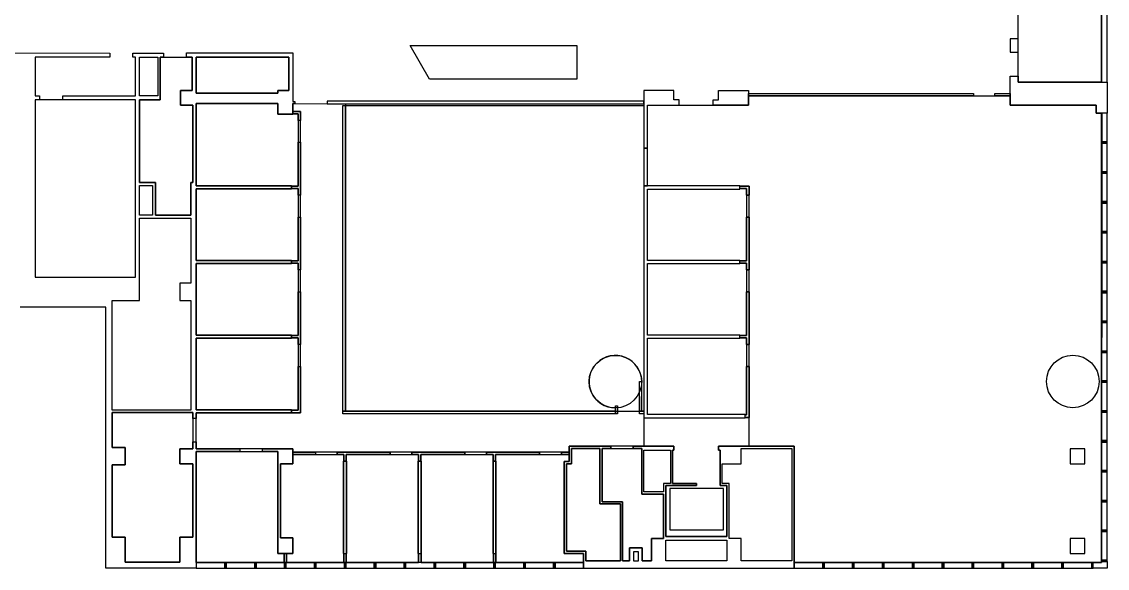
# Model space of a CAD drawing. Header units: centimetres. Extents: x -199 to 9291, y 642 to 6550.
# Drawn here: x 4863 to 9291, y 642 to 2873 of the extents above; entities that cross this region are included whole.
import ezdxf

# ---------------------------------------------------------------- set-up
doc = ezdxf.new("R2010")
doc.units = ezdxf.units.CM
doc.header["$MEASUREMENT"] = 0
for name, color, linetype in [('E14-333', 2, 'Continuous'), ('E14-333A', 2, 'Continuous'), ('E14-333B', 2, 'Continuous'), ('E14-374', 2, 'Continuous'), ('E14-374A', 2, 'Continuous'), ('E14-374B', 2, 'Continuous'), ('E14-374H', 2, 'Continuous'), ('E14-374K', 2, 'Continuous'), ('E14-374L', 2, 'Continuous'), ('E14-374N', 2, 'Continuous'), ('Elevators_Secondary', 2, 'Continuous'), ('Facade_Glass', 4, 'Continuous'), ('Facade_Wall', 6, 'Continuous'), ('Glass', 4, 'Continuous'), ('Offices', 1, 'Continuous'), ('Railing', 211, 'Continuous'), ('Stairs', 2, 'Continuous'), ('Storage', 40, 'Continuous'), ('Void', 7, 'Continuous'), ('Walls', 6, 'Continuous'), ('Z_grid_walls', 3, 'Continuous')]:
    doc.layers.add(name, color=color, linetype=linetype)

msp = doc.modelspace()

# ---------------------------------------------------------------- linework, layer by layer
at = {"layer": 'E14-333'}
msp.add_lwpolyline([(7415.4, 2531.7), (7827.5, 2531.7), (7827.5, 2570.3), (8894.7, 2570.3), (8894.7, 2531.7), (9245.1, 2531.7), (9245.1, 2499.1), (9267.8, 2499.1), (9267, 665.5), (8012.9, 665.5), (8012.9, 1140.1), (7829.6, 1140.1), (7829.6, 2201.3), (7792.6, 2201.3), (7792.6, 2203.3), (7415.4, 2203.3)], close=True, dxfattribs=at)
at = {"layer": 'E14-333A'}
msp.add_lwpolyline([(7819.8, 1896.5), (7792.6, 1896.5), (7792.6, 1897.7), (7415.4, 1897.7), (7415.4, 2189.5), (7792.6, 2189.5), (7792.6, 2191.5), (7819.8, 2191.5), (7819.8, 2164.3)], close=True, dxfattribs=at)
at = {"layer": 'E14-333B'}
msp.add_lwpolyline([(7819.8, 1591.7), (7792.6, 1591.7), (7792.6, 1592.9), (7415.4, 1592.9), (7415.4, 1885.5), (7792.6, 1885.5), (7792.6, 1886.7), (7819.8, 1886.7)], close=True, dxfattribs=at)
at = {"layer": 'E14-374'}
msp.add_lwpolyline([(5575.3, 1129.6), (5575.3, 1275.9), (5963.8, 1275.9), (5963.8, 1277.1), (6000.8, 1277), (6000.8, 2506.1), (5968.7, 2506.1), (5968.7, 2539), (6108.5, 2538.2), (6183.2, 2538.2), (6183.2, 1283.2), (7400.8, 1283.2), (7400.8, 1255.6), (7400.8, 1140.1), (7096, 1140.1), (7096, 1116.2), (5968.7, 1116.2), (5968.7, 1129.6)], close=True, dxfattribs=at)
at = {"layer": 'E14-374A'}
msp.add_lwpolyline([(5991, 2201.3), (5963.8, 2201.3), (5963.8, 2201.3), (5963.8, 2202.5), (5575.3, 2202.5), (5575.3, 2539), (5907.7, 2539), (5907.7, 2495.9), (5968.7, 2495.9), (5991, 2496.3), (5991, 2469.1)], close=True, dxfattribs=at)
at = {"layer": 'E14-374B'}
msp.add_lwpolyline([(5991, 1896.5), (5963.8, 1896.5), (5963.8, 1897.7), (5575.3, 1897.7), (5575.3, 2190.3), (5963.8, 2190.3), (5991, 2191.5), (5991, 2075.7), (5991, 2075.7)], close=True, dxfattribs=at)
at = {"layer": 'E14-374H'}
msp.add_lwpolyline([(6175.9, 702.9), (6177.1, 702.9), (6177.1, 665.5), (6062.9, 665.5), (6062.9, 665.5), (6057.3, 665.5), (6057.3, 665.5), (5943.1, 665.5), (5943.1, 702.9), (5968.7, 702.9), (5968.7, 766.3), (5919.1, 766.3), (5919.1, 1068.6), (5968.7, 1068.6), (5968.7, 1106.4), (6061.3, 1106.4), (6176.7, 1106.4), (6176.7, 1079.2), (6175.9, 1079.2)], close=True, dxfattribs=at)
at = {"layer": 'E14-374K'}
msp.add_lwpolyline([(6480.7, 702.9), (6481.9, 702.9), (6481.9, 665.5), (6428.7, 665.5), (6428.7, 665.5), (6423, 665.5), (6423, 665.5), (6306.8, 665.5), (6306.8, 665.5), (6301.1, 665.5), (6301.1, 665.5), (6186.9, 665.5), (6186.9, 702.9), (6187.3, 702.9), (6187.3, 1079.2), (6186.5, 1079.2), (6186.5, 1106.4), (6481.5, 1106.4), (6481.5, 1079.2), (6480.7, 1079.2)], close=True, dxfattribs=at)
at = {"layer": 'E14-374L'}
msp.add_lwpolyline([(6785.5, 702.9), (6786.7, 702.9), (6786.7, 665.5), (6672.5, 665.5), (6672.5, 665.5), (6666.9, 665.5), (6666.9, 665.5), (6550.6, 665.5), (6550.6, 665.5), (6544.9, 665.5), (6544.9, 665.5), (6491.7, 665.5), (6491.7, 702.9), (6492.1, 702.9), (6492.1, 1079.2), (6491.3, 1079.2), (6491.3, 1106.4), (6786.3, 1106.4), (6786.3, 1079.2), (6785.5, 1079.2)], close=True, dxfattribs=at)
at = {"layer": 'E14-374N'}
msp.add_lwpolyline([(7075.7, 702.9), (7154.5, 702.9), (7154.5, 665.5), (7038.3, 665.5), (7038.3, 665.5), (7032.6, 665.5), (7032.6, 665.5), (6916.4, 665.5), (6916.4, 665.5), (6910.7, 665.5), (6910.7, 665.5), (6796.5, 665.5), (6796.5, 702.9), (6796.9, 702.9), (6796.9, 1079.2), (6796.1, 1079.2), (6796.1, 1106.4), (7096, 1106.4), (7096, 1077.6), (7075.7, 1077.6)], close=True, dxfattribs=at)
at = {"layer": 'Elevators_Secondary'}
msp.add_lwpolyline([(7507.1, 799.3), (7725.9, 799.3), (7725.9, 967.7), (7507.1, 967.7)], close=True, dxfattribs=at)
at = {"layer": 'Facade_Glass'}
for points in [[(9267, 3107.9), (9267, 2625.9), (9290.6, 2625.9), (9290.6, 3107.9)], [(9267, 2499.1), (9267, 2382.1), (9290.6, 2382.1), (9290.6, 2499.1)], [(9267, 2376.4), (9267, 2260.2), (9290.6, 2260.2), (9290.6, 2376.4)], [(9267, 2254.5), (9267, 2138.3), (9290.6, 2138.3), (9290.6, 2254.5)], [(9267, 2132.6), (9267, 2016.3), (9290.6, 2016.3), (9290.6, 2132.6)], [(9267, 2010.7), (9267, 1894.4), (9290.6, 1894.4), (9290.6, 2010.7)], [(9267, 1888.7), (9267, 1772.5), (9290.6, 1772.5), (9290.6, 1888.7)], [(9267, 1766.8), (9267, 1650.6), (9290.6, 1650.6), (9290.6, 1766.8)], [(9267, 1644.9), (9267, 1528.7), (9290.6, 1528.7), (9290.6, 1644.9)], [(9267, 1523), (9267, 1406.7), (9290.6, 1406.7), (9290.6, 1523)], [(9267, 1401.1), (9267, 1284.8), (9290.6, 1284.8), (9290.6, 1401.1)], [(9267, 1279.1), (9267, 1162.9), (9290.6, 1162.9), (9290.6, 1279.1)], [(9267, 1157.2), (9267, 1041), (9290.6, 1041), (9290.6, 1157.2)], [(9267, 1035.3), (9267, 919.1), (9290.6, 919.1), (9290.6, 1035.3)], [(9267, 913.4), (9267, 797.1), (9290.6, 797.1), (9290.6, 913.4)], [(9267, 791.5), (9267, 675.2), (9290.6, 675.2), (9290.6, 791.5)], [(5691.5, 665.5), (5575.3, 665.5), (5575.3, 641.9), (5691.5, 641.9)], [(5813.4, 665.5), (5697.2, 665.5), (5697.2, 641.9), (5813.4, 641.9)], [(5935.3, 665.5), (5819.1, 665.5), (5819.1, 641.9), (5935.3, 641.9)], [(6057.3, 665.5), (5941, 665.5), (5941, 641.9), (6057.3, 641.9)], [(6179.2, 665.5), (6062.9, 665.5), (6062.9, 641.9), (6179.2, 641.9)], [(6301.1, 665.5), (6184.9, 665.5), (6184.9, 641.9), (6301.1, 641.9)], [(6423, 665.5), (6306.8, 665.5), (6306.8, 641.9), (6423, 641.9)], [(6544.9, 665.5), (6428.7, 665.5), (6428.7, 641.9), (6544.9, 641.9)], [(6666.9, 665.5), (6550.6, 665.5), (6550.6, 641.9), (6666.9, 641.9)], [(6788.8, 665.5), (6672.5, 665.5), (6672.5, 641.9), (6788.8, 641.9)], [(6910.7, 665.5), (6794.5, 665.5), (6794.5, 641.9), (6910.7, 641.9)], [(7032.6, 665.5), (6916.4, 665.5), (6916.4, 641.9), (7032.6, 641.9)], [(7154.5, 665.5), (7038.3, 665.5), (7038.3, 641.9), (7154.5, 641.9)], [(8129.9, 665.5), (8012.9, 665.5), (8012.9, 641.9), (8129.9, 641.9)], [(8251.8, 665.5), (8135.6, 665.5), (8135.6, 641.9), (8251.8, 641.9)], [(8373.7, 665.5), (8257.5, 665.5), (8257.5, 641.9), (8373.7, 641.9)], [(8495.7, 665.5), (8379.4, 665.5), (8379.4, 641.9), (8495.7, 641.9)], [(8617.6, 665.5), (8501.3, 665.5), (8501.3, 641.9), (8617.6, 641.9)], [(8739.5, 665.5), (8623.3, 665.5), (8623.3, 641.9), (8739.5, 641.9)], [(8861.4, 665.5), (8745.2, 665.5), (8745.2, 641.9), (8861.4, 641.9)], [(8983.3, 665.5), (8867.1, 665.5), (8867.1, 641.9), (8983.3, 641.9)], [(9105.3, 665.5), (8989, 665.5), (8989, 641.9), (9105.3, 641.9)], [(9227.2, 665.5), (9110.9, 665.5), (9110.9, 641.9), (9227.2, 641.9)], [(9290.6, 665.5), (9290.6, 641.9), (9232.9, 641.9), (9232.9, 665.5), (9267, 665.5), (9267, 669.5), (9290.6, 669.5)]]:
    msp.add_lwpolyline(points, close=True, dxfattribs=at)
at = {"layer": 'Facade_Wall'}
for points in [[(9267, 2382.1), (9267, 2376.4), (9290.6, 2376.4), (9290.6, 2382.1)], [(9267, 2260.2), (9267, 2254.5), (9290.6, 2254.5), (9290.6, 2260.2)], [(9267, 2138.3), (9267, 2132.6), (9290.6, 2132.6), (9290.6, 2138.3)], [(9267, 2016.3), (9267, 2010.7), (9290.6, 2010.7), (9290.6, 2016.3)], [(9267, 1894.4), (9267, 1888.7), (9290.6, 1888.7), (9290.6, 1894.4)], [(9267, 1772.5), (9267, 1766.8), (9290.6, 1766.8), (9290.6, 1772.5)], [(9267, 1650.6), (9267, 1644.9), (9290.6, 1644.9), (9290.6, 1650.6)], [(9267, 1528.7), (9267, 1523), (9290.6, 1523), (9290.6, 1528.7)], [(9267, 1406.7), (9267, 1401.1), (9290.6, 1401.1), (9290.6, 1406.7)], [(9267, 1284.8), (9267, 1279.1), (9290.6, 1279.1), (9290.6, 1284.8)], [(9267, 1162.9), (9267, 1157.2), (9290.6, 1157.2), (9290.6, 1162.9)], [(9267, 1041), (9267, 1035.3), (9290.6, 1035.3), (9290.6, 1041)], [(9267, 919.1), (9267, 913.4), (9290.6, 913.4), (9290.6, 919.1)], [(9267, 797.1), (9267, 791.5), (9290.6, 791.5), (9290.6, 797.1)], [(5697.2, 665.5), (5691.5, 665.5), (5691.5, 641.9), (5697.2, 641.9)], [(5819.1, 665.5), (5813.4, 665.5), (5813.4, 641.9), (5819.1, 641.9)], [(5941, 665.5), (5935.3, 665.5), (5935.3, 641.9), (5941, 641.9)], [(6062.9, 665.5), (6057.3, 665.5), (6057.3, 641.9), (6062.9, 641.9)], [(6184.9, 665.5), (6179.2, 665.5), (6179.2, 641.9), (6184.9, 641.9)], [(6306.8, 665.5), (6301.1, 665.5), (6301.1, 641.9), (6306.8, 641.9)], [(6428.7, 665.5), (6423, 665.5), (6423, 641.9), (6428.7, 641.9)], [(6550.6, 665.5), (6544.9, 665.5), (6544.9, 641.9), (6550.6, 641.9)], [(6672.5, 665.5), (6666.9, 665.5), (6666.9, 641.9), (6672.5, 641.9)], [(6794.5, 665.5), (6788.8, 665.5), (6788.8, 641.9), (6794.5, 641.9)], [(6916.4, 665.5), (6910.7, 665.5), (6910.7, 641.9), (6916.4, 641.9)], [(7038.3, 665.5), (7032.6, 665.5), (7032.6, 641.9), (7038.3, 641.9)], [(8135.6, 665.5), (8129.9, 665.5), (8129.9, 641.9), (8135.6, 641.9)], [(8257.5, 665.5), (8251.8, 665.5), (8251.8, 641.9), (8257.5, 641.9)], [(8379.4, 665.5), (8373.7, 665.5), (8373.7, 641.9), (8379.4, 641.9)], [(8501.3, 665.5), (8495.7, 665.5), (8495.7, 641.9), (8501.3, 641.9)], [(8623.3, 665.5), (8617.6, 665.5), (8617.6, 641.9), (8623.3, 641.9)], [(8745.2, 665.5), (8739.5, 665.5), (8739.5, 641.9), (8745.2, 641.9)], [(8867.1, 665.5), (8861.4, 665.5), (8861.4, 641.9), (8867.1, 641.9)], [(8989, 665.5), (8983.3, 665.5), (8983.3, 641.9), (8989, 641.9)], [(9110.9, 665.5), (9105.3, 665.5), (9105.3, 641.9), (9110.9, 641.9)], [(9232.9, 665.5), (9227.2, 665.5), (9227.2, 641.9), (9232.9, 641.9)], [(9267, 675.2), (9267, 669.5), (9290.6, 669.5), (9290.6, 675.2)]]:
    msp.add_lwpolyline(points, close=True, dxfattribs=at)
at = {"layer": 'Glass'}
for points in [[(7827.5, 2580), (8744.4, 2580), (8744.4, 2570.3), (7827.5, 2570.3)], [(8832.2, 2580), (8894.7, 2580), (8894.7, 2570.3), (8832.2, 2570.3)], [(7400.8, 2548), (6108.5, 2548), (6108.5, 2538.2), (7400.8, 2538.2)], [(6000.8, 2506.1), (6000.8, 2469.1), (5991, 2469.1), (5991, 2496.3), (5968.7, 2496.3), (5968.7, 2506.1)], [(5991, 2380.5), (6000.8, 2380.5), (6000.8, 2164.3), (5991, 2164.3), (5991, 2191.5), (5963.8, 2191.5), (5963.8, 2201.3), (5991, 2201.3)], [(7415.4, 2356.1), (7400.8, 2356.1), (7400.8, 2203.3), (7415.4, 2203.3)], [(7829.6, 2201.3), (7829.6, 2164.3), (7819.8, 2164.3), (7819.8, 2191.5), (7792.6, 2191.5), (7792.6, 2201.3)], [(5991, 2075.7), (6000.8, 2075.7), (6000.8, 1859.5), (5991, 1859.5), (5991, 1886.7), (5963.8, 1886.7), (5963.8, 1896.5), (5991, 1896.5)], [(7819.8, 2075.7), (7829.6, 2075.7), (7829.6, 1859.5), (7819.8, 1859.5), (7819.8, 1886.7), (7792.6, 1886.7), (7792.6, 1896.5), (7819.8, 1896.5)], [(5991, 1770.9), (6000.8, 1770.9), (6000.8, 1554.7), (5991, 1554.7), (5991, 1581.9), (5963.8, 1581.9), (5963.8, 1591.7), (5991, 1591.7)], [(7819.8, 1770.9), (7829.6, 1770.9), (7829.6, 1554.7), (7819.8, 1554.7), (7819.8, 1581.9), (7792.6, 1581.9), (7792.6, 1591.7), (7819.8, 1591.7)], [(5963.8, 1277.1), (5963.8, 1286.9), (5991, 1286.8), (5991, 1466.1), (6000.8, 1466.1), (6000.8, 1277)], [(7813.7, 1257.9), (7813.7, 1267.7), (7819.8, 1267.7), (7819.8, 1466.1), (7829.6, 1466.1), (7829.6, 1257.9)], [(6061.3, 1106.4), (5968.7, 1106.4), (5968.7, 1116.2), (6061.3, 1116.2)], [(6365.7, 1106.4), (6365.7, 1116.2), (6149.5, 1116.2), (6149.5, 1106.4), (6176.7, 1106.4), (6176.7, 1079.2), (6186.5, 1079.2), (6186.5, 1106.4)], [(6670.5, 1106.4), (6670.5, 1116.2), (6454.3, 1116.2), (6454.3, 1106.4), (6481.5, 1106.4), (6481.5, 1079.2), (6491.3, 1079.2), (6491.3, 1106.4)], [(6975.3, 1106.4), (6975.3, 1116.2), (6759.1, 1116.2), (6759.1, 1106.4), (6786.3, 1106.4), (6786.3, 1079.2), (6796.1, 1079.2), (6796.1, 1106.4)], [(7064.3, 1106.4), (7096, 1106.4), (7096, 1116.2), (7064.3, 1116.2)], [(5943.1, 702.9), (5943.1, 665.5), (5933.3, 665.5), (5933.3, 702.9)], [(6186.9, 702.9), (6186.9, 665.5), (6177.1, 665.5), (6177.1, 702.9)], [(6491.7, 702.9), (6491.7, 665.5), (6481.9, 665.5), (6481.9, 702.9)], [(6796.5, 702.9), (6796.5, 665.5), (6786.7, 665.5), (6786.7, 702.9)]]:
    msp.add_lwpolyline(points, close=True, dxfattribs=at)
at = {"layer": 'Offices'}
for points in [[(5963.8, 1591.7), (5963.8, 1591.7), (5963.8, 1592.9), (5575.3, 1592.9), (5575.3, 1885.5), (5963.8, 1885.5), (5991, 1886.7), (5991, 1859.5), (5991, 1591.7)], [(5991, 1466.1), (5991, 1466.1), (5991, 1286.8), (5963.8, 1286.9), (5963.8, 1288.1), (5575.3, 1288.1), (5575.3, 1580.7), (5963.8, 1580.7), (5991, 1581.9)], [(7819.8, 1267.7), (7813.7, 1267.7), (7813.7, 1270.2), (7415.4, 1270.2), (7415.4, 1580.7), (7792.6, 1580.7), (7792.6, 1581.9), (7819.8, 1581.9)], [(5575.3, 665.5), (5575.3, 1118.2), (5907.7, 1118.2), (5907.7, 702.9), (5933.3, 702.9), (5933.3, 665.5)]]:
    msp.add_lwpolyline(points, close=True, dxfattribs=at)
at = {"layer": 'Railing'}
for points in [[(6172.3, 2530.8), (6183.2, 2530.8), (6183.2, 1283.2), (6172.3, 1283.2)], [(7391.1, 1283.2), (7382.9, 1283.2), (7382.9, 1403.8), (7391.1, 1403.8)], [(7292.6, 1272.2), (7284.5, 1272.2), (7284.5, 1304.7), (7292.6, 1304.7)], [(6172.3, 1272.2), (6172.3, 1283.2), (7284.5, 1283.2), (7284.5, 1272.2)], [(7382.9, 1272.2), (7382.9, 1283.2), (7400.8, 1283.2), (7400.8, 1272.2)]]:
    msp.add_lwpolyline(points, close=True, dxfattribs=at)
at = {"layer": 'Stairs'}
for points in [[(8927.3, 2748.7), (8927.3, 3310.3), (9210.1, 3310.3), (9210.1, 3107.9), (9267, 3107.9), (9267, 2625.9), (8927.3, 2625.9)], [(6526.2, 2638.1), (6447.4, 2775.5), (7126.9, 2775.5), (7126.9, 2638.1)], [(5327.4, 2553.6), (4918.5, 2553.6), (4918.5, 1830.2), (5327.4, 1830.2)]]:
    msp.add_lwpolyline(points, close=True, dxfattribs=at)
for centre in [(7284.5, 1403.8), (9150, 1404.5)]:
    msp.add_circle(centre, 107.2, dxfattribs=at)
at = {"layer": 'Storage'}
for points in [[(5558.2, 2592.6), (5511.1, 2592.6), (5511.1, 2531.7), (5561.4, 2531.7), (5561.4, 2216.3), (5553.3, 2216.3), (5553.3, 2083), (5409.5, 2083), (5409.5, 2216.3), (5343.6, 2216.3), (5343.6, 2553.6), (5427.3, 2553.6), (5427.3, 2728.4), (5441.2, 2728.4), (5535.4, 2728.4), (5558.2, 2728.4)], [(5561.4, 1129.6), (5508.6, 1129.6), (5508.6, 1068.6), (5561.4, 1068.6), (5561.4, 768.7), (5508.6, 768.7), (5508.6, 667.1), (5285.1, 667.1), (5285.1, 768.7), (5232.3, 768.7), (5232.3, 1063.7), (5285.1, 1063.7), (5285.1, 1134.5), (5232.3, 1134.5), (5232.3, 1278.3), (5561.4, 1278.3), (5561.4, 1253.9), (5561.4, 1158)], [(7391.9, 945.1), (7481.3, 945.1), (7481.3, 763.8), (7431.7, 763.8), (7431.7, 672.8), (7393.5, 672.8), (7393.5, 724.8), (7342.3, 724.8), (7342.3, 672.8), (7313.8, 672.8), (7313.8, 913.4), (7230.1, 913.4), (7230.1, 1131.2), (7265.9, 1131.2), (7356.9, 1131.2), (7391.9, 1131.2)]]:
    msp.add_lwpolyline(points, close=True, dxfattribs=at)
at = {"layer": 'Void'}
for points in [[(5418.4, 2570.7), (5343.6, 2570.7), (5343.6, 2578), (5343.6, 2728.4), (5418.4, 2728.4)], [(5952.4, 2592.6), (5907.7, 2592.6), (5907.7, 2581.2), (5575.3, 2581.2), (5575.3, 2728.4), (5952.4, 2728.4)], [(5397.3, 2083), (5343.6, 2083), (5343.6, 2204.9), (5397.3, 2204.9)], [(5508.6, 1734.3), (5553.3, 1734.3), (5553.3, 1287.3), (5232.3, 1287.3), (5232.3, 1734.3), (5343.6, 1734.3), (5343.6, 2070.8), (5553.3, 2070.8), (5553.3, 1805), (5508.6, 1805)], [(7304.9, 672.8), (7163.5, 672.8), (7163.5, 711.8), (7084.6, 711.8), (7084.6, 1068.6), (7105, 1068.6), (7105, 1131.2), (7221.2, 1131.2), (7221.2, 904.4), (7304.9, 904.4)], [(7508.9, 988.2), (7481.3, 988.2), (7481.3, 954), (7400.8, 954), (7400.8, 1124.7), (7508.9, 1124.7)], [(8004.7, 672.8), (7797.5, 672.8), (7797.5, 763.8), (7747.9, 763.8), (7747.9, 988.2), (7720.2, 988.2), (7720.2, 1068.6), (7797.5, 1068.6), (7797.5, 1131.2), (8004.7, 1131.2)], [(7738.9, 672.8), (7490.2, 672.8), (7490.2, 756.5), (7738.9, 756.5)]]:
    msp.add_lwpolyline(points, close=True, dxfattribs=at)
msp.add_lwpolyline([(7400.8, 1283.2), (7391.1, 1283.2), (7391.7, 1403.8, 2.414214), (7284.5, 1296.6), (7284.5, 1283.2), (6183.2, 1283.2), (6183.2, 2530.8), (7400.8, 2530.8), (7400.8, 2356.1), (7400.8, 2356.1), (7400.8, 2203.3)], format="xyb", close=True, dxfattribs=at)
at = {"layer": 'Walls'}
for points in [[(8927.3, 2803.1), (8894.7, 2803.1), (8894.7, 2748.7), (8927.3, 2748.7)], [(5343.6, 2728.4), (5418.4, 2728.4), (5418.4, 2570.7), (5343.6, 2570.7), (5343.6, 2578)], [(5575.3, 2581.2), (5907.7, 2581.2), (5907.7, 2592.6), (5952.4, 2592.6), (5952.4, 2728.4), (5575.3, 2728.4)], [(8894.7, 2531.7), (8894.7, 2651.1), (8927.3, 2651.1), (8927.3, 2625.9), (9290.6, 2625.9), (9290.6, 2499.1), (9245.1, 2499.1), (9245.1, 2531.7)], [(7400.8, 2356.1), (7415.4, 2356.1), (7415.4, 2531.7), (7544.7, 2531.7), (7544.7, 2554.4), (7522.7, 2554.4), (7522.7, 2592.6), (7400.8, 2592.6)], [(7683.7, 2531.7), (7683.7, 2554.4), (7705.6, 2554.4), (7705.6, 2592.6), (7827.5, 2592.6), (7827.5, 2531.7)], [(5343.6, 2204.9), (5397.3, 2204.9), (5397.3, 2083), (5343.6, 2083)], [(7400.8, 1255.6), (7813.7, 1255.6), (7813.7, 1270.2), (7415.4, 1270.2), (7415.4, 1580.7), (7792.6, 1580.7), (7792.6, 1592.9), (7415.4, 1592.9), (7415.4, 1885.5), (7792.6, 1885.5), (7792.6, 1897.7), (7415.4, 1897.7), (7415.4, 2189.5), (7792.6, 2189.5), (7792.6, 2203.3), (7400.8, 2203.3)], [(5232.3, 1287.3), (5232.3, 1734.3), (5343.6, 1734.3), (5343.6, 2070.8), (5553.3, 2070.8), (5553.3, 1805), (5508.6, 1805), (5508.6, 1734.3), (5553.3, 1734.3), (5553.3, 1287.3)], [(5845.9, 1129.6), (5968.7, 1129.6), (5968.7, 1068.6), (5919.1, 1068.6), (5919.1, 766.3), (5968.7, 766.3), (5968.7, 702.9), (5907.7, 702.9), (5907.7, 1118.2), (5845.9, 1118.2)], [(8012.9, 641.9), (8012.9, 1140.1), (7705.6, 1140.1), (7705.6, 1124.7), (7711.3, 1124.7), (7711.3, 979.2), (7738.9, 979.2), (7738.9, 771.9), (7490.2, 771.9), (7490.2, 979.2), (7614.6, 979.2), (7614.6, 988.2), (7517.9, 988.2), (7517.9, 1124.7), (7522.7, 1124.7), (7522.7, 1140.1), (7356.9, 1140.1), (7356.9, 1131.2), (7391.9, 1131.2), (7391.9, 945.1), (7481.3, 945.1), (7481.3, 763.8), (7431.7, 763.8), (7431.7, 672.8), (7393.5, 672.8), (7393.5, 724.8), (7342.3, 724.8), (7342.3, 672.8), (7313.8, 672.8), (7313.8, 913.4), (7230.1, 913.4), (7230.1, 1131.2), (7265.9, 1131.2), (7265.9, 1140.1), (7096, 1140.1), (7096, 1077.6), (7075.7, 1077.6), (7075.7, 702.9), (7154.5, 702.9), (7154.5, 641.9)], [(7304.9, 672.8), (7304.9, 904.4), (7221.2, 904.4), (7221.2, 1131.2), (7105, 1131.2), (7105, 1068.6), (7084.6, 1068.6), (7084.6, 711.8), (7163.5, 711.8), (7163.5, 672.8)], [(7400.8, 1124.7), (7508.9, 1124.7), (7508.9, 988.2), (7481.3, 988.2), (7481.3, 954), (7400.8, 954)], [(7720.2, 1068.6), (7797.5, 1068.6), (7797.5, 1131.2), (8004.7, 1131.2), (8004.7, 672.8), (7797.5, 672.8), (7797.5, 763.8), (7747.9, 763.8), (7747.9, 988.2), (7720.2, 988.2)], [(9199.5, 1129.6), (9138.6, 1129.6), (9138.6, 1068.6), (9199.5, 1068.6)], [(6175.9, 702.9), (6187.3, 702.9), (6187.3, 1079.2), (6175.9, 1079.2)], [(6480.7, 702.9), (6492.1, 702.9), (6492.1, 1079.2), (6480.7, 1079.2)], [(6796.9, 1079.2), (6785.5, 1079.2), (6785.5, 702.9), (6796.9, 702.9)], [(7490.2, 756.5), (7738.9, 756.5), (7738.9, 672.8), (7490.2, 672.8)], [(9138.6, 702.9), (9199.5, 702.9), (9199.5, 763.8), (9138.6, 763.8)], [(7357.7, 672.8), (7378.1, 672.8), (7378.1, 709.4), (7357.7, 709.4)]]:
    msp.add_lwpolyline(points, close=True, dxfattribs=at)
msp.add_lwpolyline([(4799.9, 2745.4), (5222.5, 2744.6), (5222.5, 2728.4), (4918.5, 2728.4), (4918.5, 2570.7), (4936.4, 2570.7), (4936.4, 2553.6), (4918.5, 2553.6), (4918.5, 1830.2), (5327.4, 1830.2), (5327.4, 2553.6), (5030.7, 2553.6), (5030.7, 2570.7), (5327.4, 2570.7), (5327.4, 2728.4), (5316.8, 2728.4), (5316.8, 2744.6), (5441.2, 2744.6), (5441.2, 2728.4), (5427.3, 2728.4), (5427.3, 2553.6), (5343.6, 2553.6), (5343.6, 2216.3), (5409.5, 2216.3), (5409.5, 2083), (5553.3, 2083), (5553.3, 2216.3), (5561.4, 2216.3), (5561.4, 2531.7), (5511.1, 2531.7), (5511.1, 2592.6), (5558.2, 2592.6), (5558.2, 2728.4), (5535.4, 2728.4), (5535.4, 2745.4), (5968.7, 2745.4), (5968.7, 2547.1), (5977.6, 2547.1), (5977.6, 2539), (5968.7, 2539), (5968.7, 2495.9), (5907.7, 2495.9), (5907.7, 2539), (5575.3, 2539), (5575.3, 2202.5), (5963.8, 2202.5), (5963.8, 2190.3), (5575.3, 2190.3), (5575.3, 1897.7), (5963.8, 1897.7), (5963.8, 1885.5), (5575.3, 1885.5), (5575.3, 1592.9), (5963.8, 1592.9), (5963.8, 1580.7), (5575.3, 1580.7), (5575.3, 1288.1), (5963.8, 1288.1), (5963.8, 1275.9), (5575.3, 1275.9), (5575.3, 1253.9), (5561.4, 1253.9), (5561.4, 1278.3), (5232.3, 1278.3), (5232.3, 1134.5), (5285.1, 1134.5), (5285.1, 1063.7), (5232.3, 1063.7), (5232.3, 768.7), (5285.1, 768.7), (5285.1, 667.1), (5508.6, 667.1), (5508.6, 768.7), (5561.4, 768.7), (5561.4, 1068.6), (5508.6, 1068.6), (5508.6, 1129.6), (5561.4, 1129.6), (5561.4, 1158), (5575.3, 1158), (5575.3, 1129.6), (5752.5, 1129.6), (5752.5, 1118.2), (5575.3, 1118.2), (5575.3, 641.9), (5206.3, 641.9), (5206.3, 1707.5), (4857.6, 1707.5)], dxfattribs=at)
at = {"layer": 'Z_grid_walls'}
msp.add_lwpolyline([(4799.9, 2745.4), (5222.5, 2744.6), (5222.5, 2728.4), (4918.5, 2728.4), (4918.5, 2570.7), (4936.4, 2570.7), (4936.4, 2553.6), (4918.5, 2553.6), (4918.5, 1830.2), (5327.4, 1830.2), (5327.4, 2553.6), (5030.7, 2553.6), (5030.7, 2570.7), (5327.4, 2570.7), (5327.4, 2728.4), (5316.8, 2728.4), (5316.8, 2744.6), (5441.2, 2744.6), (5441.2, 2728.4), (5427.3, 2728.4), (5427.3, 2553.6), (5343.6, 2553.6), (5343.6, 2216.3), (5409.5, 2216.3), (5409.5, 2083), (5553.3, 2083), (5553.3, 2216.3), (5561.4, 2216.3), (5561.4, 2531.7), (5511.1, 2531.7), (5511.1, 2592.6), (5558.2, 2592.6), (5558.2, 2728.4), (5535.4, 2728.4), (5535.4, 2745.4), (5968.7, 2745.4), (5968.7, 2547.1), (5977.6, 2547.1), (5977.6, 2539), (5968.7, 2539), (5968.7, 2506.1), (6000.8, 2506.1), (6000.8, 2469.1), (5991, 2469.1), (5991, 2496.3), (5968.7, 2496.3), (5968.7, 2495.9), (5907.7, 2495.9), (5907.7, 2539), (5575.3, 2539), (5575.3, 2202.5), (5963.8, 2202.5), (5963.8, 2201.3), (5991, 2201.3), (5991, 2380.5), (6000.8, 2380.5), (6000.8, 2164.3), (5991, 2164.3), (5991, 2191.5), (5963.8, 2191.5), (5963.8, 2190.3), (5575.3, 2190.3), (5575.3, 1897.7), (5963.8, 1897.7), (5963.8, 1896.5), (5991, 1896.5), (5991, 2075.7), (6000.8, 2075.7), (6000.8, 1859.5), (5991, 1859.5), (5991, 1886.7), (5963.8, 1886.7), (5963.8, 1885.5), (5575.3, 1885.5), (5575.3, 1592.9), (5963.8, 1592.9), (5963.8, 1591.7), (5991, 1591.7), (5991, 1770.9), (6000.8, 1770.9), (6000.8, 1554.7), (5991, 1554.7), (5991, 1581.9), (5963.8, 1581.9), (5963.8, 1580.7), (5575.3, 1580.7), (5575.3, 1288.1), (5963.8, 1288.1), (5963.8, 1286.9), (5991, 1286.8), (5991, 1466.1), (6000.8, 1466.1), (6000.8, 1277), (5963.8, 1277.1), (5963.8, 1275.9), (5575.3, 1275.9), (5575.3, 1253.9), (5561.4, 1253.9), (5561.4, 1278.3), (5232.3, 1278.3), (5232.3, 1134.5), (5285.1, 1134.5), (5285.1, 1063.7), (5232.3, 1063.7), (5232.3, 768.7), (5285.1, 768.7), (5285.1, 667.1), (5508.6, 667.1), (5508.6, 768.7), (5561.4, 768.7), (5561.4, 1068.6), (5508.6, 1068.6), (5508.6, 1129.6), (5561.4, 1129.6), (5561.4, 1158), (5575.3, 1158), (5575.3, 1129.6), (5752.5, 1129.6), (5752.5, 1118.2), (5575.3, 1118.2), (5575.3, 665.5), (5933.3, 665.5), (5933.3, 702.9), (5907.7, 702.9), (5907.7, 1118.2), (5845.9, 1118.2), (5845.9, 1129.6), (5968.7, 1129.6), (5968.7, 1116.2), (6061.3, 1116.2), (6061.3, 1106.4), (5968.7, 1106.4), (5968.7, 1068.6), (5919.1, 1068.6), (5919.1, 766.3), (5968.7, 766.3), (5968.7, 702.9), (5943.1, 702.9), (5943.1, 665.5), (6177.1, 665.5), (6177.1, 702.9), (6175.9, 702.9), (6175.9, 1079.2), (6176.7, 1079.2), (6176.7, 1106.4), (6149.5, 1106.4), (6149.5, 1116.2), (6365.7, 1116.2), (6365.7, 1106.4), (6186.5, 1106.4), (6186.5, 1079.2), (6187.3, 1079.2), (6187.3, 702.9), (6186.9, 702.9), (6186.9, 665.5), (6481.9, 665.5), (6481.9, 702.9), (6480.7, 702.9), (6480.7, 1079.2), (6481.5, 1079.2), (6481.5, 1106.4), (6454.3, 1106.4), (6454.3, 1116.2), (6670.5, 1116.2), (6670.5, 1106.4), (6491.3, 1106.4), (6491.3, 1079.2), (6492.1, 1079.2), (6492.1, 702.9), (6491.7, 702.9), (6491.7, 665.5), (6786.7, 665.5), (6786.7, 702.9), (6785.5, 702.9), (6786.3, 1106.4), (6759.1, 1106.4), (6759.1, 1116.2), (6975.3, 1116.2), (6975.3, 1106.4), (6796.1, 1106.4), (6796.1, 1079.2), (6796.9, 1079.2), (6796.9, 702.9), (6796.5, 702.9), (6796.5, 665.5), (7154.5, 665.5), (7154.5, 702.9), (7075.7, 702.9), (7075.7, 1077.6), (7096, 1077.6), (7096, 1106.4), (7064.3, 1106.4), (7064.3, 1116.2), (7096, 1116.2), (7096, 1140.1), (7265.9, 1140.1), (7265.9, 1131.2), (7230.1, 1131.2), (7230.1, 913.4), (7313.8, 913.4), (7313.8, 672.8), (7342.3, 672.8), (7342.3, 724.8), (7393.5, 724.8), (7393.5, 672.8), (7431.7, 672.8), (7431.7, 763.8), (7481.3, 763.8), (7481.3, 945.1), (7391.9, 945.1), (7391.9, 1131.2), (7356.9, 1131.2), (7356.9, 1140.1), (7522.7, 1140.1), (7522.7, 1124.7), (7517.9, 1124.7), (7517.9, 988.2), (7614.6, 988.2), (7614.6, 979.2), (7490.2, 979.2), (7490.2, 771.9), (7738.9, 771.9), (7738.9, 979.2), (7711.3, 979.2), (7711.3, 1124.7), (7705.6, 1124.7), (7705.6, 1140.1), (8012.9, 1140.1), (8012.9, 665.5), (9267, 665.5), (9267, 2499.1), (9245.1, 2499.1), (9245.1, 2531.7), (8894.7, 2531.7), (8894.7, 2570.3), (8832.2, 2570.3), (8832.2, 2580), (8894.7, 2580), (8894.7, 2651.1), (8927.3, 2651.1), (8927.3, 2625.9), (9267, 2625.9), (9267, 3107.9)], dxfattribs=at)
for points in [[(8894.7, 2803.1), (8894.7, 2748.7), (8927.3, 2748.7), (8927.3, 2803.1)], [(5418.4, 2728.4), (5418.4, 2570.7), (5343.6, 2570.7), (5343.6, 2578), (5343.6, 2728.4)], [(5907.7, 2592.6), (5952.4, 2592.6), (5952.4, 2728.4), (5575.3, 2728.4), (5575.3, 2581.2), (5907.7, 2581.2)], [(7813.7, 1267.7), (7813.7, 1270.2), (7415.4, 1270.2), (7415.4, 1580.7), (7792.6, 1580.7), (7792.6, 1581.9), (7819.8, 1581.9), (7819.8, 1554.7), (7829.6, 1554.7), (7829.6, 1770.9), (7819.8, 1770.9), (7819.8, 1591.7), (7792.6, 1591.7), (7792.6, 1592.9), (7415.4, 1592.9), (7415.4, 1885.5), (7792.6, 1885.5), (7792.6, 1886.7), (7819.8, 1886.7), (7819.8, 1859.5), (7829.6, 1859.5), (7829.6, 2075.7), (7819.8, 2075.7), (7819.8, 1896.5), (7792.6, 1896.5), (7792.6, 1897.7), (7415.4, 1897.7), (7415.4, 2189.5), (7792.6, 2189.5), (7792.6, 2191.5), (7819.8, 2191.5), (7819.8, 2164.3), (7829.6, 2164.3), (7829.6, 2201.3), (7792.6, 2201.3), (7792.6, 2203.3), (7415.4, 2203.3), (7415.4, 2356.1), (7415.4, 2531.7), (7544.7, 2531.7), (7544.7, 2554.4), (7522.7, 2554.4), (7522.7, 2592.6), (7400.8, 2592.6), (7400.8, 2548), (6108.5, 2548), (6108.5, 2538.2), (7400.8, 2538.2), (7400.8, 1255.6), (7813.7, 1255.6), (7813.7, 1257.9), (7829.6, 1257.9), (7829.6, 1466.1), (7819.8, 1466.1), (7819.8, 1267.7)], [(7827.5, 2531.7), (7683.7, 2531.7), (7683.7, 2554.4), (7705.6, 2554.4), (7705.6, 2592.6), (7827.5, 2592.6), (7827.5, 2580), (8744.4, 2580), (8744.4, 2570.3), (7827.5, 2570.3)], [(5397.3, 2204.9), (5397.3, 2083), (5343.6, 2083), (5343.6, 2204.9)], [(5232.3, 1734.3), (5343.6, 1734.3), (5343.6, 2070.8), (5553.3, 2070.8), (5553.3, 1805), (5508.6, 1805), (5508.6, 1734.3), (5553.3, 1734.3), (5553.3, 1287.3), (5232.3, 1287.3)], [(7304.9, 904.4), (7221.2, 904.4), (7221.2, 1131.2), (7105, 1131.2), (7105, 1068.6), (7084.6, 1068.6), (7084.6, 711.8), (7163.5, 711.8), (7163.5, 672.8), (7304.9, 672.8)], [(7508.9, 1124.7), (7508.9, 988.2), (7481.3, 988.2), (7481.3, 954), (7400.8, 954), (7400.8, 1124.7)], [(8004.7, 1131.2), (8004.7, 672.8), (7797.5, 672.8), (7797.5, 763.8), (7747.9, 763.8), (7747.9, 988.2), (7720.2, 988.2), (7720.2, 1068.6), (7797.5, 1068.6), (7797.5, 1131.2)], [(9138.6, 1129.6), (9138.6, 1068.6), (9199.5, 1068.6), (9199.5, 1129.6)], [(7738.9, 756.5), (7738.9, 672.8), (7490.2, 672.8), (7490.2, 756.5)], [(9199.5, 702.9), (9199.5, 763.8), (9138.6, 763.8), (9138.6, 702.9)], [(7378.1, 672.8), (7378.1, 709.4), (7357.7, 709.4), (7357.7, 672.8)]]:
    msp.add_lwpolyline(points, close=True, dxfattribs=at)

doc.saveas('drawing.dxf')
